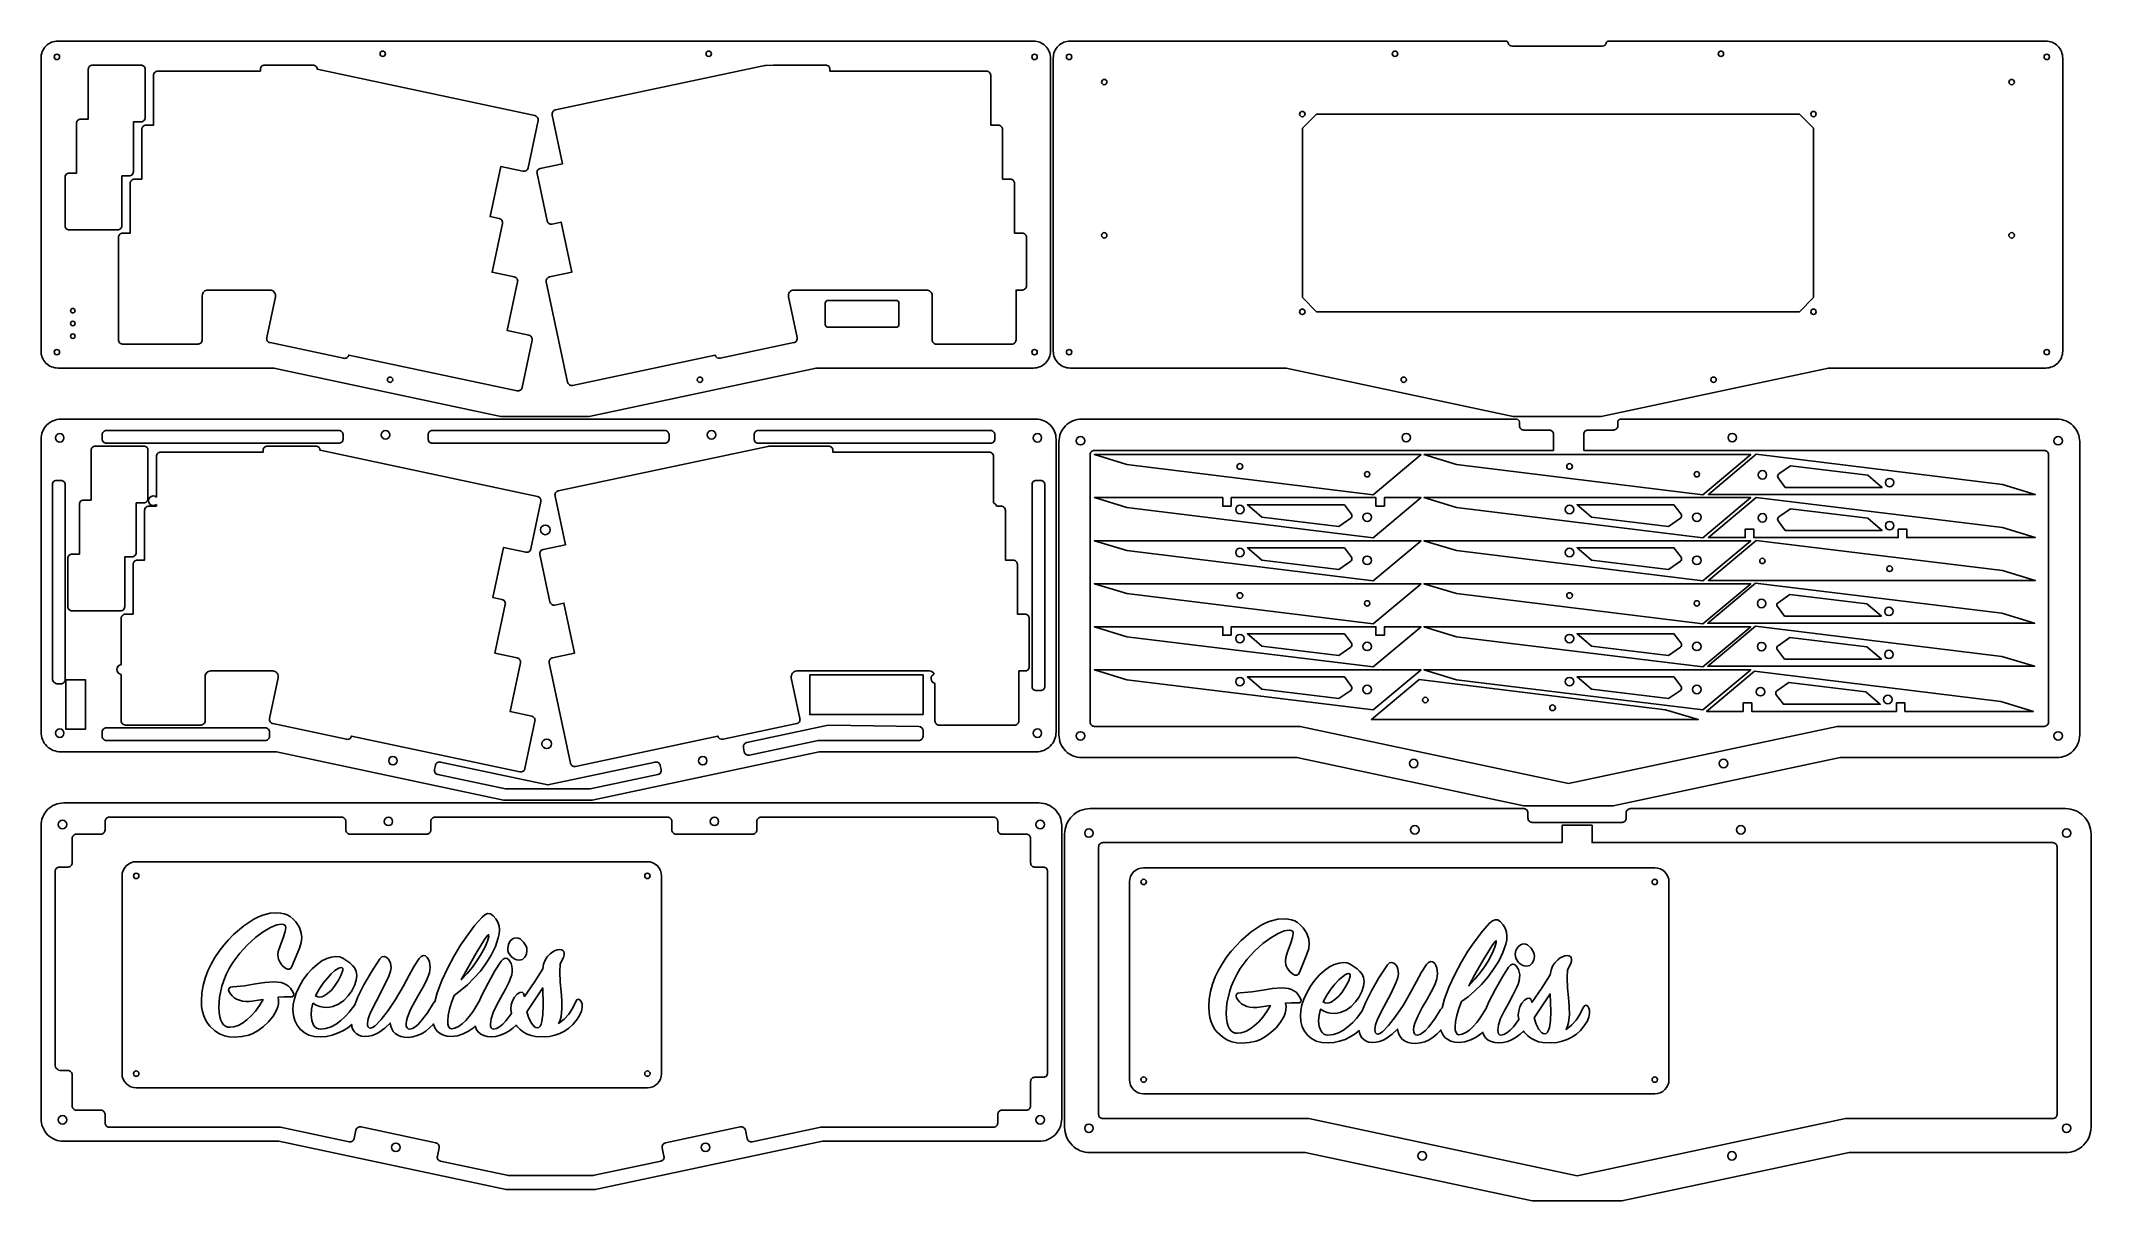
# Model space of a CAD drawing. Extents: x -1 to 722, y 166 to 576.
import ezdxf

# ---------------------------------------------------------------- set-up
doc = ezdxf.new("R2010")
doc.units = 0
doc.header["$MEASUREMENT"] = 0
doc.layers.get('0').update_dxf_attribs({"linetype": 'CONTINUOUS'})
doc.layers.add('LAYER_1', color=7, linetype='CONTINUOUS')

msp = doc.modelspace()

# ---------------------------------------------------------------- linework, layer by layer
at = {"linetype": 'Continuous'}
for p, q in [((449.15, 549.84), (444.15, 544.84)), ((624.55, 544.84), (619.55, 549.84)), ((619.55, 549.84), (619.55, 549.84)), ((449.15, 480.1), (444.15, 485.1)), ((619.55, 480.1), (624.55, 485.1)), ((624.55, 485.1), (624.55, 485.1))]:
    msp.add_line(p, q, dxfattribs=at)
for points in [[(5, 575.61, 0.414214), (-1, 569.61), (-1, 565.11), (-1, 470.77), (-1, 466.27, 0.414214), (5, 460.27), (9.5, 460.27), (81.19, 460.27), (161.34, 443.23), (176.87, 443.23), (192.4, 443.23), (272.55, 460.27), (344.74, 460.27), (349.24, 460.27, 0.414214), (355.24, 466.27), (355.24, 470.77), (355.24, 569.61, 0.414214), (349.24, 575.61), (182.22, 575.61), (171.52, 575.61), (9.5, 575.61)], [(514.82, 575.61), (515.85, 575.61, -0.336584), (516.81, 574.88, 0.336584), (518.26, 573.78), (527.26, 573.78), (540.96, 573.78), (549.96, 573.78, 0.336584), (551.4, 574.88, -0.336584), (552.37, 575.61), (553.39, 575.61), (706.48, 575.61, -0.414214), (712.48, 569.61), (712.48, 470.77), (712.48, 466.27, -0.414214), (706.48, 460.27), (701.98, 460.27), (629.78, 460.27), (549.63, 443.23), (534.11, 443.23), (518.58, 443.23), (438.43, 460.27), (366.74, 460.27), (362.24, 460.27, -0.414214), (356.24, 466.27), (356.24, 470.77), (356.24, 565.11), (356.24, 569.61, -0.414214), (362.24, 575.61), (366.74, 575.61)], [(31.6, 529.53), (31.6, 547.08), (34.26, 547.08, 0.414214), (35.76, 548.58), (35.76, 565.64, 0.414214), (34.26, 567.14), (17.2, 567.14, 0.414214), (15.7, 565.64), (15.7, 548.09), (13.04, 548.09, 0.414214), (11.54, 546.59), (11.54, 529.04), (8.97, 529.04, 0.414214), (7.47, 527.54), (7.47, 510.48, 0.414214), (8.97, 508.98), (26.03, 508.98, 0.414214), (27.53, 510.48), (27.53, 528.03), (30.1, 528.03, 0.414214)], [(173.27, 549.31), (96.47, 565.63), (96.47, 565.64, 0.414214), (94.97, 567.14), (77.91, 567.14, 0.414214), (76.41, 565.64), (76.41, 565), (40.22, 565, 0.414214), (38.72, 563.5), (38.72, 545.95), (36.06, 545.95, 0.414214), (34.56, 544.45), (34.56, 526.9), (31.99, 526.9, 0.414214), (30.49, 525.4), (30.49, 507.85), (27.82, 507.85, 0.414214), (26.32, 506.35), (26.32, 470.24, 0.414214), (27.82, 468.74), (54.42, 468.74, 0.414214), (55.92, 470.24), (55.92, 485.79, -0.414214), (57.92, 487.79), (79.76, 487.79, -0.476976), (81.71, 485.37), (78.66, 471, 0.414214), (79.82, 469.22), (105.81, 463.7, 0.414214), (107.59, 464.85), (107.59, 464.85), (167.01, 452.22, 0.414214), (168.79, 453.38), (172.33, 470.07, 0.414214), (171.18, 471.85), (163.55, 473.47), (167.19, 490.64, 0.414214), (166.04, 492.42), (158.2, 494.08), (161.84, 511.25, 0.414214), (160.69, 513.03), (157.5, 513.71), (161.25, 531.35), (169.1, 529.68, 0.414214), (170.88, 530.84), (174.42, 547.53, 0.414214)], [(264.69, 469.22, 0.414214), (265.85, 471), (262.8, 485.37, -0.476976), (264.75, 487.79), (311.5, 487.79, -0.414214), (313.5, 485.79), (313.5, 470.19, 0.414214), (315, 468.69), (341.6, 468.69, 0.414214), (343.1, 470.19), (343.1, 487.79), (345.27, 487.79, 0.414214), (346.77, 489.29), (346.77, 506.35, 0.414214), (345.27, 507.85), (342.59, 507.85), (342.59, 525.4, 0.414214), (341.09, 526.9), (338.33, 526.9), (338.33, 544.45, 0.414214), (336.83, 545.95), (334.16, 545.95), (334.16, 563.5, 0.414214), (332.66, 565), (277.43, 565), (277.43, 565.64, 0.414214), (275.93, 567.14), (257.4, 567.14, 0.010008), (257.34, 567.14), (254.75, 567.03, 0.042377), (254.5, 567), (180.56, 551.29, 0.414214), (179.41, 549.51), (183.06, 532.33), (175.21, 530.67, 0.414214), (174.06, 528.89), (177.6, 512.2, 0.414214), (179.38, 511.04), (182.57, 511.72), (186.32, 494.08), (178.47, 492.41, 0.414214), (177.32, 490.64), (184.83, 455.31, 0.414214), (186.6, 454.15), (236.92, 464.85, 0.413431), (238.7, 463.7)], [(6, 442.23, 0.414214), (-1, 435.23), (-1, 430.73), (-1, 336.39), (-1, 331.89, 0.414214), (6, 324.89), (10.5, 324.89), (82.09, 324.89), (162.24, 307.86), (177.87, 307.86), (193.5, 307.86), (273.65, 324.89), (345.74, 324.89), (350.24, 324.89, 0.414214), (357.24, 331.89), (357.24, 336.39), (357.24, 435.23, 0.414214), (350.24, 442.23), (183.22, 442.23), (172.52, 442.23), (10.5, 442.23)], [(105.6, 435.23, -0.414214), (104.1, 433.73), (22.1, 433.73, -0.414214), (20.6, 435.23), (20.6, 436.73, -0.414214), (22.1, 438.23), (104.1, 438.23, -0.414214), (105.6, 436.73)], [(220.64, 435.23, -0.414214), (219.14, 433.73), (137.1, 433.73, -0.414214), (135.6, 435.23), (135.6, 436.73, -0.414214), (137.1, 438.23), (219.14, 438.23, -0.414214), (220.64, 436.73)], [(335.64, 436.73, 0.414214), (334.14, 438.23), (252.14, 438.23, 0.414214), (250.64, 436.73), (250.64, 435.23, 0.414214), (252.14, 433.73), (334.14, 433.73, 0.414214), (335.64, 435.23)], [(32.6, 395.15), (32.6, 412.7), (35.26, 412.7, 0.414214), (36.76, 414.2), (36.76, 431.26, 0.414214), (35.26, 432.76), (18.2, 432.76, 0.414214), (16.7, 431.26), (16.7, 413.71), (14.04, 413.71, 0.414214), (12.54, 412.21), (12.54, 394.66), (9.97, 394.66, 0.414214), (8.47, 393.16), (8.47, 376.1, 0.414214), (9.97, 374.6), (27.03, 374.6, 0.414214), (28.53, 376.1), (28.53, 393.65), (31.1, 393.65, 0.414214)], [(4.5, 420.63, 0.414214), (3, 419.13), (3, 350.86, 0.414214), (5, 348.86), (6, 348.86, 0.414214), (7.5, 350.36), (7.5, 419.13, 0.414214), (6, 420.63)], [(351.74, 346.49, 0.414214), (353.24, 347.99), (353.24, 419.13, 0.414214), (351.74, 420.63), (350.24, 420.63, 0.414214), (348.74, 419.13), (348.74, 347.99, 0.414214), (350.24, 346.49)], [(612.31, 422.92, 0.422708), (612.08, 421.5), (614.57, 418.16), (648.77, 418.16), (646.43, 420.15), (643.67, 422.5), (616.47, 425.83)], [(461.23, 407.3, 0.422708), (461.45, 408.71), (458.97, 412.05), (424.77, 412.05), (427.11, 410.06), (429.86, 407.72), (457.06, 404.38)], [(577.57, 407.3, 0.422708), (577.79, 408.71), (575.31, 412.05), (541.11, 412.05), (543.45, 410.06), (546.2, 407.72), (573.4, 404.38)], [(612.31, 407.74, 0.422708), (612.08, 406.32), (614.57, 402.98), (648.77, 402.98), (646.43, 404.97), (643.67, 407.32), (616.47, 410.66)], [(461.23, 392.12, 0.422708), (461.45, 393.54), (458.97, 396.87), (424.77, 396.87), (427.11, 394.88), (429.86, 392.54), (457.06, 389.2)], [(577.57, 392.12, 0.422708), (577.79, 393.54), (575.31, 396.87), (541.11, 396.87), (543.45, 394.88), (546.2, 392.54), (573.4, 389.2)], [(612.05, 377.51, 0.422708), (611.82, 376.1), (614.31, 372.76), (648.51, 372.76), (646.17, 374.75), (643.41, 377.09), (616.22, 380.43)], [(461.23, 361.76, 0.422708), (461.45, 363.18), (458.97, 366.52), (424.77, 366.52), (427.11, 364.53), (429.86, 362.18), (457.06, 358.84)], [(577.57, 361.76, 0.422708), (577.79, 363.18), (575.31, 366.52), (541.11, 366.52), (543.45, 364.53), (546.2, 362.18), (573.4, 358.84)], [(612.05, 362.34, 0.422708), (611.82, 360.92), (614.31, 357.58), (648.51, 357.58), (646.17, 359.57), (643.41, 361.91), (616.22, 365.25)], [(461.23, 346.58, 0.422708), (461.45, 348), (458.97, 351.34), (424.77, 351.34), (427.11, 349.35), (429.86, 347.01), (457.06, 343.67)], [(577.57, 346.58, 0.422708), (577.79, 348), (575.31, 351.34), (541.11, 351.34), (543.45, 349.35), (546.2, 347.01), (573.4, 343.67)], [(611.64, 346.43, 0.422708), (611.42, 345.02), (613.9, 341.68), (648.1, 341.68), (645.76, 343.67), (643.01, 346.01), (615.81, 349.35)], [(137.88, 318.66), (138.19, 320.12, -0.414214), (139.97, 321.28), (177.87, 313.22), (215.77, 321.28, -0.414214), (217.55, 320.12), (217.86, 318.66, -0.414214), (216.71, 316.88), (192.77, 311.79), (162.97, 311.79), (139.03, 316.88, -0.414214)], [(7, 306.86, 0.414214), (-1, 298.86), (-1, 294.36), (-1, 200.02), (-1, 195.52, 0.414214), (7, 187.52), (11.5, 187.52), (82.98, 187.52), (163.13, 170.48), (178.87, 170.48), (194.61, 170.48), (274.76, 187.52), (346.74, 187.52), (351.24, 187.52, 0.414214), (359.24, 195.52), (359.24, 298.86, 0.414214), (351.24, 306.86), (184.22, 306.86), (173.52, 306.86), (11.5, 306.86)], [(558.46, 303.36), (558.46, 301.53, -0.414214), (556.96, 300.03), (525.26, 300.03, -0.414214), (523.76, 301.53), (523.76, 303.36, 0.414214), (522.26, 304.86), (373.74, 304.86), (369.24, 304.86, 0.414214), (360.24, 295.86), (360.24, 291.36), (360.24, 197.02), (360.24, 192.52, 0.414214), (369.24, 183.52), (373.74, 183.52), (445.12, 183.52), (525.27, 166.48), (541.11, 166.48), (556.95, 166.48), (637.1, 183.52), (708.98, 183.52), (713.48, 183.52, 0.414214), (722.48, 192.52), (722.48, 197.02), (722.48, 295.86, 0.414214), (713.48, 304.86), (559.96, 304.86, 0.414214)], [(11.5, 198.52), (16.97, 198.52), (20.1, 198.52, -0.414214), (21.6, 197.02), (21.6, 194.02, 0.414214), (23.1, 192.52), (83.51, 192.52), (107.75, 187.36, 0.414214), (109.53, 188.52), (110.16, 191.45, -0.414214), (111.94, 192.61), (138.35, 186.99, -0.414214), (139.5, 185.22), (138.88, 182.28, 0.414214), (140.03, 180.5), (163.97, 175.41), (193.77, 175.41), (217.71, 180.5, 0.414214), (218.86, 182.28), (218.24, 185.22, -0.414214), (219.39, 186.99), (245.8, 192.61, -0.414214), (247.58, 191.45), (248.21, 188.52, 0.414214), (249.99, 187.36), (274.23, 192.52), (335.14, 192.52, 0.414214), (336.64, 194.02), (336.64, 197.02, -0.414214), (338.14, 198.52), (346.74, 198.52, 0.414214), (348.24, 200.02), (348.24, 208.61, -0.414214), (349.74, 210.11), (352.74, 210.11, 0.414214), (354.24, 211.61), (354.24, 282.76, 0.414214), (352.74, 284.26), (349.74, 284.26, -0.414214), (348.24, 285.76), (348.24, 294.36, 0.414214), (346.74, 295.86), (338.14, 295.86, -0.414214), (336.64, 297.36), (336.64, 300.36, 0.414214), (335.14, 301.86), (253.14, 301.86, 0.414214), (251.64, 300.36), (251.64, 297.36, -0.414214), (250.14, 295.86), (223.14, 295.86, -0.414214), (221.64, 297.36), (221.64, 300.36, 0.414214), (220.14, 301.86), (138.1, 301.86, 0.414214), (136.6, 300.36), (136.6, 297.36, -0.414214), (135.1, 295.86), (108.1, 295.86, -0.414214), (106.6, 297.36), (106.6, 300.36, 0.414214), (105.1, 301.86), (23.1, 301.86, 0.414214), (21.6, 300.36), (21.6, 297.36, -0.414214), (20.1, 295.86), (11.5, 295.86, 0.414214), (10, 294.36), (10, 285.76, -0.414214), (8.5, 284.26), (5.5, 284.26, 0.414214), (4, 282.76), (4, 214.49, 0.414214), (6, 212.49), (8.5, 212.49, -0.414214), (10, 210.99), (10, 210.11), (10, 200.02, 0.414214)], [(535.83, 292.86), (535.83, 299.03), (546.38, 299.03), (546.38, 292.86), (546.46, 292.86), (708.98, 292.86, -0.414214), (710.48, 291.36), (710.48, 197.02, -0.414214), (708.98, 195.52), (635.84, 195.52), (541.11, 175.38), (446.38, 195.52), (373.74, 195.52, -0.414214), (372.24, 197.02), (372.24, 291.36, -0.414214), (373.74, 292.86), (535.76, 292.86)], [(32.6, 206.4), (213, 206.4, 0.414214), (218, 211.4), (218, 281.14, 0.414214), (213, 286.14), (32.6, 286.14, 0.414214), (27.6, 281.14), (27.6, 211.4, 0.414214)], [(388.14, 204.28), (568.54, 204.28, 0.414214), (573.54, 209.28), (573.54, 279.01, 0.414214), (568.54, 284.01), (388.14, 284.01, 0.414214), (383.14, 279.01), (383.14, 209.28, 0.414214)]]:
    msp.add_lwpolyline(points, format="xyb", close=True, dxfattribs=at)
for points in [[(444.15, 544.84), (444.15, 485.1)], [(619.55, 549.84), (449.15, 549.84)], [(624.55, 485.1), (624.55, 544.84)], [(449.15, 480.1), (619.55, 480.1)]]:
    msp.add_lwpolyline(points, dxfattribs=at)
msp.add_lwpolyline([(300.78, 474.66, 0.414214), (301.78, 475.66), (301.78, 483.12, 0.414214), (300.78, 484.12), (276.78, 484.12, 0.414214), (275.78, 483.12), (275.78, 475.66, 0.414214), (276.78, 474.66)], format="xyb", close=True)
for points in [[(519.26, 442.23), (370.74, 442.23), (366.24, 442.23, 0.414214), (358.24, 434.23), (358.24, 429.73), (358.24, 335.39), (358.24, 330.89, 0.414214), (366.24, 322.89), (370.74, 322.89), (442.22, 322.89), (522.37, 305.86), (538.11, 305.86), (553.84, 305.86), (633.99, 322.89), (705.98, 322.89), (710.48, 322.89, 0.414214), (718.48, 330.89), (718.48, 335.39), (718.48, 434.23, 0.414214), (710.48, 442.23), (556.96, 442.23)], [(532.76, 431.23), (532.76, 436.9, 0.414214), (531.26, 438.4), (522.26, 438.4, -0.414214), (520.76, 439.9), (520.76, 441.23, 0.414214), (519.76, 442.23), (519.26, 442.23)], [(556.96, 442.23), (556.46, 442.23, 0.414214), (555.46, 441.23), (555.46, 439.9, -0.414214), (553.96, 438.4), (544.96, 438.4, 0.414214), (543.46, 436.9), (543.46, 431.23)], [(27.32, 352.22), (27.32, 335.86, 0.414214), (28.82, 334.36), (55.42, 334.36, 0.414214), (56.92, 335.86), (56.92, 351.41, -0.414214), (58.92, 353.41), (80.76, 353.41, -0.476976), (82.71, 351), (79.66, 336.62, 0.414214), (80.82, 334.85), (106.81, 329.32, 0.414214), (108.59, 330.47), (108.59, 330.48), (168.01, 317.85, 0.414214), (169.79, 319), (173.33, 335.69, 0.414214), (172.18, 337.47), (164.55, 339.09), (168.19, 356.26, 0.414214), (167.04, 358.04), (159.2, 359.71), (162.84, 376.87, 0.414214), (161.69, 378.65), (158.5, 379.33), (162.25, 396.98), (170.1, 395.31, 0.414214), (171.88, 396.46), (175.42, 413.15, 0.414214), (174.27, 414.93), (97.47, 431.25), (97.47, 431.26, 0.414214), (95.97, 432.76), (78.91, 432.76, 0.414214), (77.41, 431.26), (77.41, 430.62), (41.22, 430.62, 0.414214), (39.72, 429.12), (39.72, 414.72)], [(335.16, 412.69), (335.16, 429.12, 0.414214), (333.66, 430.62), (278.43, 430.62), (278.43, 431.26, 0.414214), (276.93, 432.76), (258.4, 432.76, 0.010008), (258.34, 432.76), (255.75, 432.66, 0.042377), (255.5, 432.63), (181.56, 416.91, 0.414214), (180.41, 415.13), (184.06, 397.96), (176.21, 396.29, 0.414214), (175.06, 394.51), (178.6, 377.82, 0.414214), (180.38, 376.67), (183.57, 377.35), (187.32, 359.71), (179.47, 358.04, 0.414214), (178.32, 356.26), (185.83, 320.93, 0.414214), (187.6, 319.78), (237.92, 330.47, 0.413431), (239.7, 329.32), (265.69, 334.85, 0.414214), (266.85, 336.62), (263.8, 351, -0.476976), (265.75, 353.41), (312.5, 353.41, -0.277365), (314.26, 352.35, -0.277365)], [(543.46, 431.23), (705.98, 431.23, -0.414214), (707.48, 429.73), (707.48, 335.39, -0.414214), (705.98, 333.89), (632.84, 333.89), (538.11, 313.76), (443.38, 333.89), (370.74, 333.89, -0.414214), (369.24, 335.39), (369.24, 429.73, -0.414214), (370.74, 431.23), (532.76, 431.23)], [(39.72, 412.18), (39.72, 411.57), (37.06, 411.57, 0.414214), (35.56, 410.07), (35.56, 392.52), (32.99, 392.52, 0.414214), (31.49, 391.02), (31.49, 373.47), (28.82, 373.47, 0.414214), (27.32, 371.97), (27.32, 355.61)], [(314.5, 349.07), (314.5, 335.81, 0.414214), (316, 334.31), (342.6, 334.31, 0.414214), (344.1, 335.81), (344.1, 353.41), (346.27, 353.41, 0.414214), (347.77, 354.91), (347.77, 371.97, 0.414214), (346.27, 373.47), (343.59, 373.47), (343.59, 391.02, 0.414214), (342.09, 392.52), (339.33, 392.52), (339.33, 410.07, 0.414214), (337.83, 411.57), (336.28, 411.57)], [(79.66, 331.89, 0.414214), (78.16, 333.39), (22.1, 333.39, 0.414214), (20.6, 331.89), (20.6, 330.39, 0.414214), (22.1, 328.89), (78.16, 328.89, 0.414214), (79.66, 330.39), (79.66, 331.89)], [(310.28, 332.29, 0.410067), (308.8, 333.79), (276.78, 334.25), (248.05, 328.14, 0.414214), (246.9, 326.36), (247.21, 324.89, 0.414214), (248.99, 323.74), (273.23, 328.89), (308.78, 328.89, 0.414214), (310.28, 330.39), (310.28, 332.29)]]:
    msp.add_lwpolyline(points, format="xyb", dxfattribs=at)
for points in [[(469.18, 415.55), (486.08, 429.73), (370.74, 429.73), (382.25, 426.23)], [(585.52, 415.55), (602.42, 429.73), (487.08, 429.73), (498.59, 426.23)], [(604.35, 429.84), (587.46, 415.66), (702.8, 415.66), (691.29, 419.17)], [(419.05, 411.55), (416.05, 411.55), (416.05, 414.55), (370.74, 414.55), (382.25, 411.05), (469.18, 400.37), (486.08, 414.55), (473.1, 414.55), (473.1, 411.55), (470.1, 411.55), (470.1, 414.55), (419.05, 414.55)], [(585.52, 400.37), (602.42, 414.55), (487.08, 414.55), (498.59, 411.05)], [(654.48, 403.48), (657.48, 403.48), (657.48, 400.48), (702.8, 400.48), (691.29, 403.99), (604.35, 414.66), (587.46, 400.48), (600.43, 400.48), (600.43, 403.48), (603.43, 403.48), (603.43, 400.48), (654.48, 400.48)], [(469.18, 385.2), (486.08, 399.37), (370.74, 399.37), (382.25, 395.87)], [(585.52, 385.2), (602.42, 399.37), (487.08, 399.37), (498.59, 395.87)], [(604.35, 399.48), (587.46, 385.3), (702.8, 385.3), (691.29, 388.81)], [(469.18, 370.02), (486.08, 384.2), (370.74, 384.2), (382.25, 380.69)], [(585.52, 370.02), (602.42, 384.2), (487.08, 384.2), (498.59, 380.69)], [(604.09, 384.44), (587.2, 370.26), (702.54, 370.26), (691.03, 373.76)], [(419.05, 366.02), (416.05, 366.02), (416.05, 369.02), (370.74, 369.02), (382.25, 365.51), (469.18, 354.84), (486.08, 369.02), (473.1, 369.02), (473.1, 366.02), (470.1, 366.02), (470.1, 369.02), (419.05, 369.02)], [(585.52, 354.84), (602.42, 369.02), (487.08, 369.02), (498.59, 365.51)], [(604.09, 369.26), (587.2, 355.08), (702.54, 355.08), (691.03, 358.58)], [(14.72, 334.95), (14.72, 350.26), (11.22, 350.26), (7.72, 350.26), (7.72, 334.95), (7.72, 332.95), (11.22, 332.95), (14.72, 332.95)], [(310.28, 338.02), (270.28, 338.02), (270.28, 352.02), (310.28, 352.02)], [(469.18, 339.66), (486.08, 353.84), (370.74, 353.84), (382.25, 350.33)], [(485.4, 350.42), (468.51, 336.25), (583.85, 336.25), (572.34, 339.75)], [(585.52, 339.66), (602.42, 353.84), (487.08, 353.84), (498.59, 350.33)], [(653.82, 342.18), (656.82, 342.18), (656.82, 339.18), (702.13, 339.18), (690.62, 342.68), (603.69, 353.36), (586.79, 339.18), (599.77, 339.18), (599.77, 342.18), (602.77, 342.18), (602.77, 339.18), (653.82, 339.18)]]:
    msp.add_lwpolyline(points, close=True, dxfattribs=at)
for centre, radius in [((119.6, 571.11), 0.95), ((234.64, 571.11), 0.95), ((476.84, 571.11), 0.95), ((591.88, 571.11), 0.95), ((4.6, 570.01), 0.95), ((349.64, 570.01), 0.95), ((361.84, 570.01), 0.95), ((706.88, 570.01), 0.95), ((374.24, 561.13), 0.95), ((694.48, 561.13), 0.95), ((444.15, 549.84), 0.95), ((624.55, 549.84), 0.95), ((374.24, 507.08), 0.95), ((694.48, 507.08), 0.95), ((10.22, 480.49), 0.8), ((444.15, 480.1), 0.95), ((624.55, 480.1), 0.95), ((10.22, 475.99), 0.8), ((10.22, 471.49), 0.8), ((4.6, 465.87), 0.95), ((349.64, 465.87), 0.95), ((361.84, 465.87), 0.95), ((706.88, 465.87), 0.95), ((122.2, 456.15), 0.95), ((231.54, 456.15), 0.95), ((479.94, 456.15), 0.95), ((589.27, 456.15), 0.95), ((5.6, 435.63), 1.5), ((120.6, 436.73), 1.5), ((235.64, 436.73), 1.5), ((350.64, 435.63), 1.5), ((365.84, 434.63), 1.5), ((480.84, 435.73), 1.5), ((595.88, 435.73), 1.5), ((710.88, 434.63), 1.5), ((422.12, 425.55), 1), ((467.03, 422.8), 0.95), ((538.46, 425.55), 1), ((583.37, 422.8), 0.95), ((606.5, 422.59), 1.5), ((651.42, 419.85), 1.5), ((422.12, 410.37), 1.5), ((467.03, 407.62), 1.5), ((538.46, 410.37), 1.5), ((583.37, 407.62), 1.5), ((606.5, 407.42), 1.5), ((651.42, 404.67), 1.5), ((176.97, 403.19), 1.7), ((422.12, 395.19), 1.5), ((467.03, 392.44), 1.5), ((538.46, 395.19), 1.5), ((583.37, 392.44), 1.5), ((606.5, 392.24), 0.95), ((651.42, 389.49), 1), ((422.12, 380.01), 1), ((467.03, 377.26), 0.95), ((538.46, 380.01), 1), ((583.37, 377.26), 0.95), ((606.24, 377.19), 1.5), ((651.16, 374.44), 1.5), ((422.12, 364.83), 1.5), ((467.03, 362.09), 1.5), ((538.46, 364.83), 1.5), ((583.37, 362.09), 1.5), ((606.24, 362.01), 1.5), ((651.16, 359.26), 1.5), ((422.12, 349.65), 1.5), ((467.03, 346.91), 1.5), ((538.46, 349.65), 1.5), ((583.37, 346.91), 1.5), ((605.84, 346.11), 1.5), ((487.55, 343.18), 0.95), ((532.47, 340.43), 1), ((650.75, 343.36), 1.5), ((5.6, 331.49), 1.5), ((350.64, 331.49), 1.5), ((177.49, 327.72), 1.7), ((365.84, 330.49), 1.5), ((710.88, 330.49), 1.5), ((123.2, 321.78), 1.5), ((232.54, 321.78), 1.5), ((483.44, 320.78), 1.5), ((592.77, 320.78), 1.5), ((6.6, 299.26), 1.5), ((121.6, 300.36), 1.5), ((236.64, 300.36), 1.5), ((351.64, 299.26), 1.5), ((368.84, 296.26), 1.5), ((483.84, 297.36), 1.5), ((598.88, 297.36), 1.5), ((713.88, 296.26), 1.5), ((32.6, 281.14), 0.95), ((213, 281.14), 0.95), ((388.14, 279.01), 0.95), ((568.54, 279.01), 0.95), ((32.6, 211.4), 0.95), ((213, 211.4), 0.95), ((388.14, 209.28), 0.95), ((568.54, 209.28), 0.95), ((6.6, 195.11), 1.5), ((351.64, 195.11), 1.5), ((368.84, 192.11), 1.5), ((713.88, 192.11), 1.5), ((124.2, 185.4), 1.5), ((233.54, 185.4), 1.5), ((486.44, 182.4), 1.5), ((595.77, 182.4), 1.5)]:
    msp.add_circle(centre, radius, dxfattribs=at)
for centre, start, end in [((38.59, 413.45), 48.1698, 311.8302), ((334.65, 411.07), 17.28284, 72.71463), ((27.47, 353.92), 95.18857, 264.81143), ((314.81, 350.74), 108.86552, 259.29679)]:
    msp.add_arc(centre, 1.7, start, end, dxfattribs=at)
at = {"layer": 'LAYER_1'}
for points in [[(87.04, 241.58), (86.4, 242.22), (85.64, 242.76), (84.75, 243.2), (83.71, 243.52), (82.53, 243.71), (81.2, 243.76), (78.05, 243.52), (74.7, 243.01), (70.77, 242.34), (66.69, 241.98), (65.85, 241.86), (65.37, 241.51), (65.22, 240.97), (65.38, 240.27), (65.84, 239.5), (66.44, 238.8), (67.17, 238.18), (68.03, 237.66), (69.01, 237.25), (70.09, 236.97), (71.28, 236.83), (72.57, 236.85), (77.37, 237.53), (76.09, 235.38), (74.69, 233.46), (73.2, 231.79), (71.67, 230.38), (70.11, 229.25), (68.57, 228.43), (67.07, 227.92), (65.66, 227.74), (64.86, 227.83), (64.12, 228.1), (63.46, 228.58), (62.89, 229.29), (62.41, 230.25), (62.06, 231.47), (61.83, 232.98), (61.76, 234.8), (62.02, 238.32), (62.86, 242.23), (63.53, 244.28), (64.38, 246.36), (65.43, 248.45), (66.69, 250.54), (69.16, 253.89), (71.88, 256.85), (74.7, 259.39), (77.46, 261.44), (80.03, 262.95), (82.25, 263.88), (83.99, 264.16), (84.64, 264.05), (85.1, 263.76), (85.32, 263.41), (85.4, 262.94), (85.18, 261.52), (84.46, 259.32), (83.25, 256.16), (82.74, 254.43), (82.64, 253.21), (82.84, 251.76), (83.38, 250.54), (84.17, 249.53), (85.1, 248.69), (85.99, 248.22), (86.69, 248.25), (87.22, 248.64), (87.57, 249.24), (90.17, 255.68), (90.84, 257.68), (91.06, 259.37), (90.87, 260.98), (90.2, 262.9), (89.65, 263.91), (88.92, 264.92), (88, 265.9), (86.88, 266.84), (85.91, 267.39), (84.79, 267.79), (83.54, 268.05), (82.23, 268.14), (79.91, 267.98), (77.23, 267.32), (75.71, 266.7), (74.08, 265.85), (70.58, 263.52), (66.98, 260.43), (65.22, 258.64), (63.51, 256.69), (61.9, 254.6), (60.4, 252.38), (59.05, 250.05), (57.89, 247.62), (56.93, 245.1), (56.21, 242.5), (55.75, 239.84), (55.59, 237.12), (55.69, 235.11), (55.98, 233.32), (56.42, 231.73), (57.01, 230.35), (57.73, 229.14), (58.54, 228.09), (60.39, 226.44), (62.01, 225.41), (63.71, 224.73), (65.45, 224.36), (67.23, 224.25), (69.89, 224.47), (72.3, 225.01), (73.81, 225.6), (75.59, 226.61), (77.49, 227.99), (79.33, 229.69), (80.94, 231.63), (82.15, 233.78), (82.55, 234.9), (82.79, 236.06), (82.85, 237.23), (82.71, 238.42), (84.8, 238.54), (86.54, 238.49), (87.63, 238.54), (88.13, 238.84), (88.2, 239.37), (87.98, 240.07), (87.98, 240.07)], [(156.97, 260.4), (156.97, 260.4), (156.5, 260), (155.55, 258.68), (152.59, 253.83), (149.47, 248.48), (147.32, 244.52), (149.41, 246.71), (151.25, 248.94), (152.84, 251.13), (154.16, 253.21), (155.64, 255.94), (156.59, 258.17), (157.03, 259.71)], [(163.71, 255.61), (163.71, 255.61), (163.96, 256.99), (164.63, 258.18), (165.59, 259), (166.14, 259.22), (166.72, 259.31), (167.44, 259.2), (168.12, 258.89), (169.33, 257.82), (170.17, 256.39), (170.41, 255.62), (170.49, 254.85), (170.3, 253.54), (169.76, 252.45), (168.9, 251.71), (167.75, 251.43), (166.95, 251.52), (166.2, 251.79), (165.51, 252.19), (164.91, 252.72), (164.04, 254.06), (163.8, 254.82)], [(105.48, 248.42), (105.48, 247.86), (104.99, 246.28), (103.99, 244.31), (102.63, 242.26), (101.47, 240.87), (100.13, 239.61), (98.74, 238.71), (98.06, 238.45), (97.43, 238.36), (96.7, 238.47), (95.92, 238.83), (97.22, 241.18), (98.63, 243.27), (100.06, 245.08), (101.46, 246.57), (102.75, 247.72), (103.86, 248.48), (104.74, 248.84), (105.3, 248.76), (105.3, 248.76)], [(174.22, 227.54), (174.22, 227.54), (174.72, 227.69), (175.14, 228.14), (175.5, 228.86), (175.78, 229.81), (176.15, 232.3), (176.27, 235.41), (176.06, 241.64), (170.45, 233.15), (171.17, 230.92), (172.08, 229.14), (173.11, 227.96), (173.65, 227.65)]]:
    msp.add_lwpolyline(points, close=True, dxfattribs=at)
msp.add_lwpolyline([(137.96, 236.78), (137.37, 236.1), (135.36, 232.86), (133.19, 229.96), (132.1, 228.78), (131.04, 227.86), (130.06, 227.27), (129.15, 227.06), (128.58, 227.18), (128.17, 227.55), (127.93, 228.16), (127.85, 228.98), (127.97, 230.06), (128.3, 231.3), (129.44, 234.04), (130.94, 236.89), (132.51, 239.52), (134.12, 242.32), (135.32, 244.79), (136.08, 246.95), (136.34, 248.83), (136.09, 250.82), (135.77, 251.64), (135.32, 252.39), (134.66, 253), (133.93, 253.11), (133.18, 252.76), (132.44, 251.98), (130.67, 249.33), (128.89, 246.07), (126.81, 242.18), (124.16, 237.6), (121.54, 233.71), (119.06, 230.48), (116.91, 228.28), (116.01, 227.68), (115.26, 227.47), (114.77, 227.58), (114.44, 227.91), (114.25, 228.42), (114.2, 229.08), (114.47, 230.76), (115.19, 232.74), (117.35, 237.07), (119.78, 241.68), (121.76, 245.82), (122.36, 247.48), (122.58, 248.76), (122.35, 250.36), (122.03, 251.16), (121.56, 251.91), (120.87, 252.51), (120.11, 252.73), (119.33, 252.55), (118.61, 251.91), (115.59, 247.33), (112.96, 242.74), (110.85, 238.45), (109.75, 235.72), (107.81, 233.12), (106.38, 231.56), (104.83, 230.12), (103.16, 228.89), (101.4, 227.92), (99.55, 227.29), (97.63, 227.06), (96.9, 227.16), (96.25, 227.44), (95.69, 227.89), (95.22, 228.5), (94.57, 230.12), (94.34, 232.19), (94.5, 234.16), (94.96, 236.23), (96.15, 235.56), (97.37, 235.1), (98.59, 234.82), (99.82, 234.73), (100.93, 234.81), (102.01, 235.04), (104.02, 235.91), (105.83, 237.22), (107.39, 238.83), (108.66, 240.64), (109.62, 242.53), (110.22, 244.36), (110.43, 246.02), (110.43, 246.02), (110.24, 247.39), (109.75, 248.56), (108.95, 249.54), (107.99, 250.44), (105.5, 252.12), (104.41, 252.54), (103.11, 252.66), (101.55, 252.49), (99.89, 251.98), (98.16, 251.13), (96.42, 249.94), (94.69, 248.41), (93.02, 246.54), (91.45, 244.33), (90.03, 241.78), (89.09, 239.74), (88.43, 237.74), (88.04, 235.79), (87.91, 233.91), (88.07, 231.92), (88.55, 230.09), (89.35, 228.45), (90.45, 227.03), (91.85, 225.88), (93.54, 225.02), (95.52, 224.49), (97.77, 224.32), (99.77, 224.49), (101.76, 224.93), (103.69, 225.61), (105.54, 226.51), (107.27, 227.6), (108.65, 228.7), (108.75, 227.96), (109.1, 227.02), (109.6, 226.19), (110.27, 225.5), (111.11, 224.98), (112.13, 224.64), (113.34, 224.53), (114.63, 224.62), (115.88, 224.9), (117.08, 225.33), (118.23, 225.91), (120.36, 227.41), (122.24, 229.25), (122.43, 228.15), (122.78, 227.16), (123.31, 226.29), (124.01, 225.56), (124.89, 224.97), (125.95, 224.54), (127.18, 224.27), (128.61, 224.18), (130.2, 224.34), (131.79, 224.79), (133.33, 225.49), (134.79, 226.42), (136.15, 227.52), (137.38, 228.78), (137.49, 228.93), (137.59, 228.54), (138.16, 227.32), (138.94, 226.31), (139.91, 225.53), (141.07, 224.97), (142.4, 224.64), (143.89, 224.53), (146.01, 224.77), (148.03, 225.44), (149.9, 226.41), (151.59, 227.59), (152.22, 228.14), (152.29, 227.85), (152.74, 226.86), (153.38, 226.01), (154.22, 225.33), (155.26, 224.82), (156.5, 224.5), (157.96, 224.39), (159.5, 224.52), (161.07, 224.91), (162.62, 225.53), (164.11, 226.37), (165.52, 227.41), (166.69, 228.53), (166.95, 228.12), (168.05, 226.93), (169.28, 225.99), (170.6, 225.29), (172.02, 224.79), (173.49, 224.48), (176.54, 224.32), (178.45, 224.51), (180.3, 224.92), (182.08, 225.55), (183.76, 226.4), (185.32, 227.46), (186.74, 228.74), (188, 230.23), (189.07, 231.92), (189.75, 233.46), (190, 234.82), (189.97, 235.92), (189.76, 236.64), (189.31, 237.33), (188.75, 237.64), (188.16, 237.46), (187.63, 236.64), (186.58, 234.32), (185.25, 232.34), (183.62, 230.63), (181.68, 229.11), (182.17, 230.31), (182.52, 231.6), (182.84, 234.25), (182.78, 237.16), (182.52, 240.31), (182.23, 243.69), (182.09, 247.26), (182.23, 250.13), (183.36, 252.38), (183.6, 253.25), (183.65, 253.94), (183.5, 254.47), (183.19, 254.84), (182.71, 255.06), (182.09, 255.13), (181.28, 255.04), (180.44, 254.77), (179.58, 254.32), (178.73, 253.69), (177.69, 252.65), (176.91, 251.46), (176.37, 250.04), (176.06, 248.35), (173.03, 243.59), (169.63, 238.63), (169.33, 239.61), (168.76, 240.09), (167.98, 240.04), (167.03, 239.45), (166.05, 238.36), (165.37, 237.06), (164.97, 235.63), (164.84, 234.11), (164.84, 234.11), (165.02, 232.66), (163.09, 230), (161.95, 228.82), (160.82, 227.92), (159.71, 227.33), (158.65, 227.13), (158.17, 227.24), (157.85, 227.57), (157.67, 228.11), (157.62, 228.84), (157.87, 230.71), (158.58, 232.95), (159.76, 235.38), (161.33, 238.28), (162.93, 241.22), (164.19, 243.76), (164.75, 245.02), (165.11, 246.22), (165.29, 247.36), (165.31, 248.4), (165.19, 249.35), (164.93, 250.2), (164.12, 251.5), (163.46, 252.05), (162.8, 252.16), (162.12, 251.82), (161.38, 251.02), (159.21, 247.65), (156.76, 243.34), (154.47, 238.79), (153.65, 236.84), (153.55, 236.71), (151.37, 233.15), (150.16, 231.54), (148.89, 230.11), (147.6, 228.91), (146.31, 227.99), (145.04, 227.4), (143.83, 227.2), (143.25, 227.4), (142.84, 227.98), (142.6, 228.87), (142.53, 230), (142.69, 231.92), (143.14, 234.08), (143.85, 236.43), (144.78, 238.97), (147.1, 240.67), (149.47, 242.7), (151.81, 245.01), (154.05, 247.56), (156.11, 250.31), (157.91, 253.2), (159.36, 256.19), (160.39, 259.24), (160.73, 260.75), (160.81, 262.11), (160.81, 262.11), (160.66, 263.46), (160.24, 264.79), (159.53, 266.03), (158.55, 267.11), (157.58, 267.74), (156.63, 267.82), (155.68, 267.43), (154.71, 266.63), (152.16, 263.74), (149.58, 260.4), (147.05, 256.69), (144.64, 252.71), (142.42, 248.52), (140.45, 244.21), (138.82, 239.86), (137.94, 236.76)], dxfattribs=at)
at = {"layer": 'LAYER_1', "color": 5}
for points in [[(442.58, 239.46), (441.94, 240.09), (441.18, 240.64), (440.28, 241.08), (439.25, 241.4), (438.07, 241.59), (436.74, 241.64), (433.59, 241.39), (430.23, 240.89), (426.31, 240.22), (422.22, 239.86), (421.39, 239.74), (420.91, 239.39), (420.76, 238.85), (420.92, 238.15), (421.38, 237.38), (421.98, 236.68), (422.71, 236.06), (423.57, 235.54), (424.54, 235.13), (425.63, 234.85), (426.82, 234.71), (428.11, 234.73), (432.9, 235.41), (431.63, 233.26), (430.23, 231.34), (428.74, 229.67), (427.2, 228.26), (425.65, 227.13), (424.1, 226.3), (422.61, 225.79), (421.2, 225.62), (420.4, 225.71), (419.66, 225.98), (419, 226.46), (418.42, 227.17), (417.95, 228.12), (417.6, 229.35), (417.37, 230.86), (417.29, 232.67), (417.55, 236.2), (418.4, 240.11), (419.07, 242.15), (419.92, 244.23), (420.97, 246.33), (422.22, 248.42), (424.7, 251.76), (427.42, 254.73), (430.24, 257.26), (433, 259.31), (435.57, 260.83), (437.79, 261.75), (439.53, 262.04), (440.17, 261.93), (440.64, 261.63), (440.86, 261.29), (440.94, 260.82), (440.72, 259.4), (440, 257.19), (438.79, 254.03), (438.28, 252.3), (438.18, 251.09), (438.38, 249.63), (438.92, 248.42), (439.71, 247.41), (440.64, 246.57), (441.53, 246.1), (442.23, 246.13), (442.76, 246.51), (443.11, 247.12), (445.71, 253.55), (446.38, 255.56), (446.6, 257.25), (446.41, 258.86), (445.74, 260.78), (445.19, 261.79), (444.46, 262.8), (443.54, 263.78), (442.42, 264.71), (441.45, 265.26), (440.32, 265.67), (439.08, 265.93), (437.77, 266.01), (435.45, 265.86), (432.77, 265.19), (431.25, 264.57), (429.62, 263.73), (426.12, 261.4), (422.52, 258.31), (420.76, 256.51), (419.05, 254.56), (417.43, 252.47), (415.94, 250.26), (414.59, 247.93), (413.43, 245.49), (412.47, 242.97), (411.75, 240.37), (411.29, 237.71), (411.13, 235), (411.23, 232.99), (411.52, 231.19), (411.96, 229.61), (412.55, 228.22), (413.27, 227.01), (414.08, 225.97), (415.93, 224.32), (417.55, 223.28), (419.25, 222.61), (420.99, 222.24), (422.77, 222.13), (425.43, 222.35), (427.84, 222.88), (429.34, 223.47), (431.13, 224.49), (433.03, 225.87), (434.86, 227.56), (436.47, 229.51), (437.69, 231.65), (438.09, 232.78), (438.33, 233.94), (438.39, 235.11), (438.24, 236.3), (440.34, 236.41), (442.08, 236.37), (443.17, 236.41), (443.67, 236.72), (443.73, 237.25), (443.52, 237.94), (443.52, 237.94)], [(512.51, 258.28), (512.51, 258.28), (512.04, 257.88), (511.09, 256.56), (508.13, 251.7), (505, 246.36), (502.86, 242.39), (504.95, 244.59), (506.79, 246.82), (508.38, 249.01), (509.7, 251.09), (511.18, 253.82), (512.13, 256.04), (512.57, 257.59)], [(519.25, 253.48), (519.25, 253.48), (519.5, 254.87), (520.17, 256.05), (521.13, 256.87), (521.68, 257.1), (522.26, 257.18), (522.98, 257.07), (523.66, 256.77), (524.86, 255.7), (525.71, 254.26), (525.95, 253.49), (526.03, 252.73), (525.84, 251.42), (525.3, 250.33), (524.44, 249.58), (523.29, 249.31), (522.49, 249.4), (521.73, 249.66), (521.05, 250.07), (520.45, 250.6), (519.57, 251.94), (519.33, 252.7)], [(461.02, 246.29), (461.02, 245.74), (460.53, 244.16), (459.53, 242.19), (458.17, 240.13), (457.01, 238.75), (455.67, 237.49), (454.28, 236.58), (453.6, 236.32), (452.96, 236.23), (452.24, 236.34), (451.46, 236.71), (452.76, 239.06), (454.17, 241.15), (455.6, 242.96), (456.99, 244.45), (458.28, 245.59), (459.4, 246.36), (460.27, 246.72), (460.84, 246.64), (460.84, 246.64)], [(529.75, 225.41), (529.75, 225.41), (530.25, 225.57), (530.68, 226.02), (531.04, 226.73), (531.32, 227.68), (531.69, 230.18), (531.81, 233.29), (531.6, 239.52), (525.99, 231.03), (526.71, 228.79), (527.61, 227.01), (528.65, 225.84), (529.19, 225.52)]]:
    msp.add_lwpolyline(points, close=True, dxfattribs=at)
msp.add_lwpolyline([(493.5, 234.66), (492.91, 233.97), (490.9, 230.74), (488.72, 227.84), (487.64, 226.66), (486.58, 225.74), (485.59, 225.15), (484.69, 224.94), (484.11, 225.06), (483.71, 225.43), (483.47, 226.03), (483.39, 226.85), (483.51, 227.94), (483.84, 229.17), (484.98, 231.92), (486.48, 234.77), (488.05, 237.4), (489.66, 240.2), (490.86, 242.67), (491.62, 244.83), (491.88, 246.71), (491.63, 248.69), (491.3, 249.52), (490.85, 250.27), (490.19, 250.88), (489.47, 250.99), (488.72, 250.63), (487.98, 249.86), (486.21, 247.2), (484.43, 243.95), (482.35, 240.05), (479.7, 235.48), (477.08, 231.58), (474.6, 228.36), (472.45, 226.16), (471.55, 225.56), (470.8, 225.35), (470.31, 225.46), (469.98, 225.78), (469.79, 226.29), (469.73, 226.95), (470.01, 228.64), (470.73, 230.62), (472.89, 234.95), (475.32, 239.55), (477.3, 243.69), (477.9, 245.36), (478.12, 246.64), (477.89, 248.24), (477.57, 249.04), (477.09, 249.79), (476.41, 250.38), (475.65, 250.61), (474.87, 250.42), (474.15, 249.79), (471.13, 245.21), (468.5, 240.61), (466.39, 236.33), (465.28, 233.6), (463.35, 231), (461.92, 229.44), (460.37, 228), (458.7, 226.76), (456.94, 225.79), (455.09, 225.16), (453.17, 224.94), (452.44, 225.03), (451.79, 225.31), (451.23, 225.77), (450.76, 226.37), (450.11, 228), (449.88, 230.07), (450.04, 232.04), (450.5, 234.11), (451.69, 233.44), (452.9, 232.97), (454.13, 232.69), (455.36, 232.6), (456.47, 232.69), (457.55, 232.92), (459.56, 233.79), (461.37, 235.09), (462.93, 236.71), (464.2, 238.52), (465.16, 240.4), (465.76, 242.24), (465.97, 243.9), (465.97, 243.9), (465.78, 245.27), (465.29, 246.43), (464.49, 247.41), (463.52, 248.32), (461.04, 249.99), (459.95, 250.42), (458.65, 250.54), (457.09, 250.37), (455.43, 249.86), (453.7, 249.01), (451.95, 247.82), (450.22, 246.29), (448.56, 244.42), (446.99, 242.21), (445.57, 239.66), (444.63, 237.62), (443.97, 235.62), (443.58, 233.67), (443.45, 231.78), (443.61, 229.8), (444.09, 227.96), (444.89, 226.32), (445.99, 224.91), (447.39, 223.76), (449.08, 222.9), (451.05, 222.36), (453.31, 222.2), (455.31, 222.37), (457.29, 222.8), (459.23, 223.49), (461.08, 224.39), (462.81, 225.48), (464.19, 226.58), (464.29, 225.84), (464.63, 224.9), (465.14, 224.07), (465.81, 223.38), (466.65, 222.85), (467.67, 222.52), (468.88, 222.4), (470.17, 222.5), (471.41, 222.77), (472.62, 223.21), (473.76, 223.79), (475.9, 225.29), (477.78, 227.13), (477.97, 226.02), (478.32, 225.03), (478.85, 224.17), (479.55, 223.44), (480.43, 222.85), (481.49, 222.42), (482.72, 222.15), (484.15, 222.06), (485.74, 222.22), (487.33, 222.67), (488.87, 223.37), (490.33, 224.29), (491.69, 225.4), (492.92, 226.65), (493.03, 226.8), (493.13, 226.42), (493.7, 225.19), (494.48, 224.19), (495.45, 223.41), (496.61, 222.85), (497.94, 222.51), (499.43, 222.4), (501.55, 222.65), (503.57, 223.31), (505.44, 224.29), (507.13, 225.47), (507.76, 226.02), (507.83, 225.73), (508.28, 224.74), (508.92, 223.89), (509.76, 223.2), (510.8, 222.69), (512.04, 222.38), (513.5, 222.27), (515.04, 222.4), (516.61, 222.78), (518.16, 223.4), (519.65, 224.24), (521.06, 225.28), (522.22, 226.41), (522.49, 226), (523.59, 224.81), (524.81, 223.87), (526.14, 223.16), (527.55, 222.67), (529.03, 222.36), (532.08, 222.2), (533.99, 222.39), (535.84, 222.8), (537.62, 223.43), (539.3, 224.28), (540.86, 225.34), (542.28, 226.62), (543.54, 228.1), (544.61, 229.8), (545.29, 231.33), (545.54, 232.7), (545.51, 233.79), (545.29, 234.52), (544.85, 235.2), (544.29, 235.52), (543.7, 235.34), (543.17, 234.52), (542.12, 232.2), (540.78, 230.22), (539.16, 228.5), (537.22, 226.99), (537.71, 228.19), (538.05, 229.48), (538.38, 232.12), (538.32, 235.03), (538.05, 238.19), (537.76, 241.57), (537.63, 245.13), (537.76, 248.01), (538.9, 250.26), (539.14, 251.12), (539.18, 251.82), (539.04, 252.34), (538.73, 252.72), (538.25, 252.93), (537.63, 253.01), (536.82, 252.92), (535.98, 252.65), (535.11, 252.2), (534.27, 251.57), (533.23, 250.53), (532.45, 249.33), (531.91, 247.92), (531.6, 246.23), (528.56, 241.47), (525.17, 236.51), (524.87, 237.49), (524.3, 237.97), (523.52, 237.92), (522.57, 237.33), (521.59, 236.23), (520.9, 234.94), (520.5, 233.51), (520.37, 231.99), (520.37, 231.99), (520.56, 230.53), (518.63, 227.88), (517.49, 226.7), (516.36, 225.79), (515.25, 225.21), (514.18, 225), (513.71, 225.12), (513.39, 225.45), (513.21, 225.99), (513.16, 226.72), (513.41, 228.59), (514.12, 230.82), (515.3, 233.25), (516.87, 236.15), (518.47, 239.09), (519.73, 241.64), (520.29, 242.9), (520.65, 244.1), (520.83, 245.23), (520.85, 246.28), (520.72, 247.23), (520.47, 248.07), (519.66, 249.38), (519, 249.93), (518.34, 250.04), (517.66, 249.69), (516.92, 248.9), (514.75, 245.52), (512.3, 241.21), (510.01, 236.67), (509.19, 234.72), (509.09, 234.59), (506.91, 231.02), (505.7, 229.41), (504.43, 227.98), (503.14, 226.78), (501.85, 225.87), (500.58, 225.28), (499.37, 225.07), (498.79, 225.28), (498.38, 225.86), (498.14, 226.75), (498.06, 227.88), (498.22, 229.8), (498.68, 231.95), (499.39, 234.31), (500.32, 236.85), (502.64, 238.54), (505.01, 240.57), (507.35, 242.89), (509.59, 245.44), (511.65, 248.19), (513.45, 251.08), (514.9, 254.07), (515.93, 257.11), (516.27, 258.63), (516.34, 259.99), (516.34, 259.99), (516.2, 261.34), (515.78, 262.67), (515.07, 263.91), (514.08, 264.99), (513.12, 265.61), (512.17, 265.7), (511.22, 265.3), (510.25, 264.51), (507.7, 261.61), (505.12, 258.27), (502.59, 254.57), (500.18, 250.58), (497.95, 246.39), (495.99, 242.08), (494.36, 237.73), (493.48, 234.64)], dxfattribs=at)

doc.saveas('drawing.dxf')
